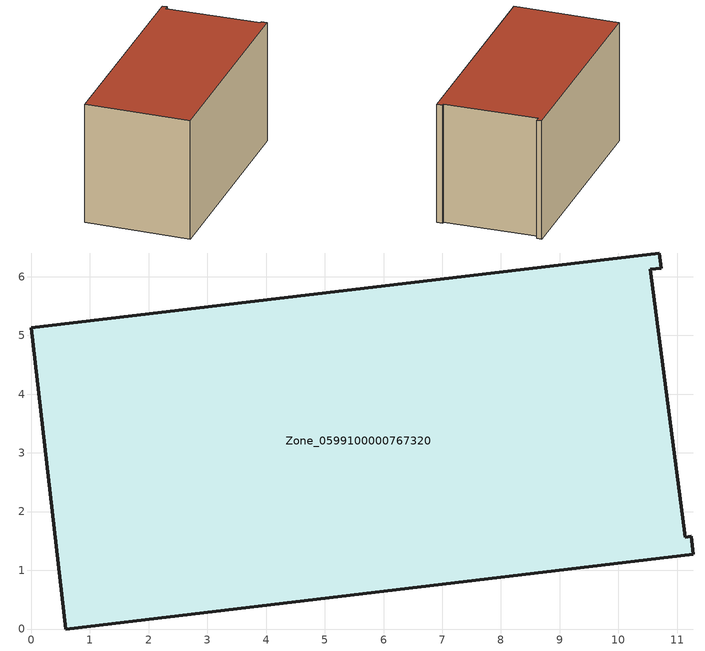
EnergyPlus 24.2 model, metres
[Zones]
Zone_0599100000767320
 floor ground (C_G): 0,5.13 10.7,6.4 10.72,6.14 10.54,6.12 11.14,1.56 11.24,1.58 11.28,1.28 0.59,0 z0
 wall outside (C_F): 10.7,6.4 0,5.13 0.59,0 11.28,1.28 11.24,1.58 11.14,1.56 10.54,6.12 10.72,6.14 10.7,6.4 z0:6.07
 roof outside (C_R): 11.28,1.28 11.24,1.58 11.14,1.56 10.54,6.12 10.72,6.14 10.7,6.4 0,5.13 0.59,0 z6.07
[BUILDING]
Pand.0599100000767320: North Axis=0; Terrain=City; Loads Convergence Tolerance Value=0.04; Temperature Convergence Tolerance Value=0.4; Solar Distribution=FullExterior; Maximum Number of Warmup Days=25; Minimum Number of Warmup Days=1
[Site:Location]
Rotterdam.The.Hague.AP_ZH_NLD Design_Conditions: Latitude=51.96; Longitude=4.45; Time Zone=1; Elevation=-4.5
[SITE:GROUNDTEMPERATURE:BUILDINGSURFACE]
18, 18, 18, 18, 18, 18, 18, 18, 18, 18, 18, 18
[MATERIAL] Thermal Absorptance=0.9; Solar Absorptance=0.7; Visible Absorptance=0.7
Name | Roughness | Thickness | Conductivity | Density | Specific Heat
G.TI.2006-2014 | MediumSmooth | 0.15 | 0.06 | 540 | 1210
F.TI.2006-2014 | Rough | 0.3 | 0.12 | 1920 | 840
R.TI.2006-2014 | MediumRough | 0.2 | 0.08 | 1500 | 1000
[CONSTRUCTION]
C_G: G.TI.2006-2014
C_F: F.TI.2006-2014
C_R: R.TI.2006-2014
[ZONE]
Zone_0599100000767320: Type=1; Multiplier=1; Ceiling Height=Autocalculate; Volume=Autocalculate; Floor Area=autocalculate; Part of Total Floor Area=Yes
[ZONEINFILTRATION:DESIGNFLOWRATE]
Infil_Zone_0599100000767320: Zone or ZoneList or Space or SpaceList=Zone_0599100000767320; Schedule=AlwaysOn; Design Flow Rate Calculation Method=Flow/Area; Flow Rate per Floor Area=0.0015; Constant Term Coefficient=1; Temperature Term Coefficient=0; Velocity Term Coefficient=0; Velocity Squared Term Coefficient=0
[HVACTEMPLATE:ZONE:IDEALLOADSAIRSYSTEM]
Zone_0599100000767320: Maximum Heating Supply Air Temperature=50; Minimum Cooling Supply Air Temperature=13; Maximum Heating Supply Air Humidity Ratio=0.0156; Minimum Cooling Supply Air Humidity Ratio=0.0077; Heating Limit=NoLimit; Cooling Limit=NoLimit; Dehumidification Control Type=ConstantSensibleHeatRatio; Cooling Sensible Heat Ratio=0.7; Dehumidification Setpoint=60; Humidification Control Type=None; Humidification Setpoint=30; Outdoor Air Method=None; Outdoor Air Flow Rate per Person=0.00944; Outdoor Air Flow Rate per Zone Floor Area=0; Outdoor Air Flow Rate per Zone=0; Demand Controlled Ventilation Type=None; Outdoor Air Economizer Type=NoEconomizer; Heat Recovery Type=None; Sensible Heat Recovery Effectiveness=0.7; Latent Heat Recovery Effectiveness=0.65
[ZONECONTROL:THERMOSTAT]
ThermostatControl_Zone_0599100000767320: Zone or ZoneList=Zone_0599100000767320; Control Type Schedule=DualSetpointControlType; Control 1=Thermostat_Zone_0599100000767320; Temperature Difference Between Cutout And Setpoint=0
[THERMOSTATSETPOINT:DUALSETPOINT]
Thermostat_Zone_0599100000767320: Heating Setpoint Temperature Schedule=HeatingSetpoint_Zone_0599100000767320; Cooling Setpoint Temperature Schedule=CoolingSetpoint_Zone_0599100000767320
[SCHEDULE:COMPACT]
HeatingSetpoint_Zone_0599100000767320: Through: 12/31, For: AllDays, Until: 24:00, 21
CoolingSetpoint_Zone_0599100000767320: Through: 12/31, For: AllDays, Until: 24:00, 24
DualSetpointControlType: Through: 12/31, For: AllDays, Until: 24:00, 4
AlwaysOn: Through: 12/31, For: AllDays, Until: 24:00, 1
